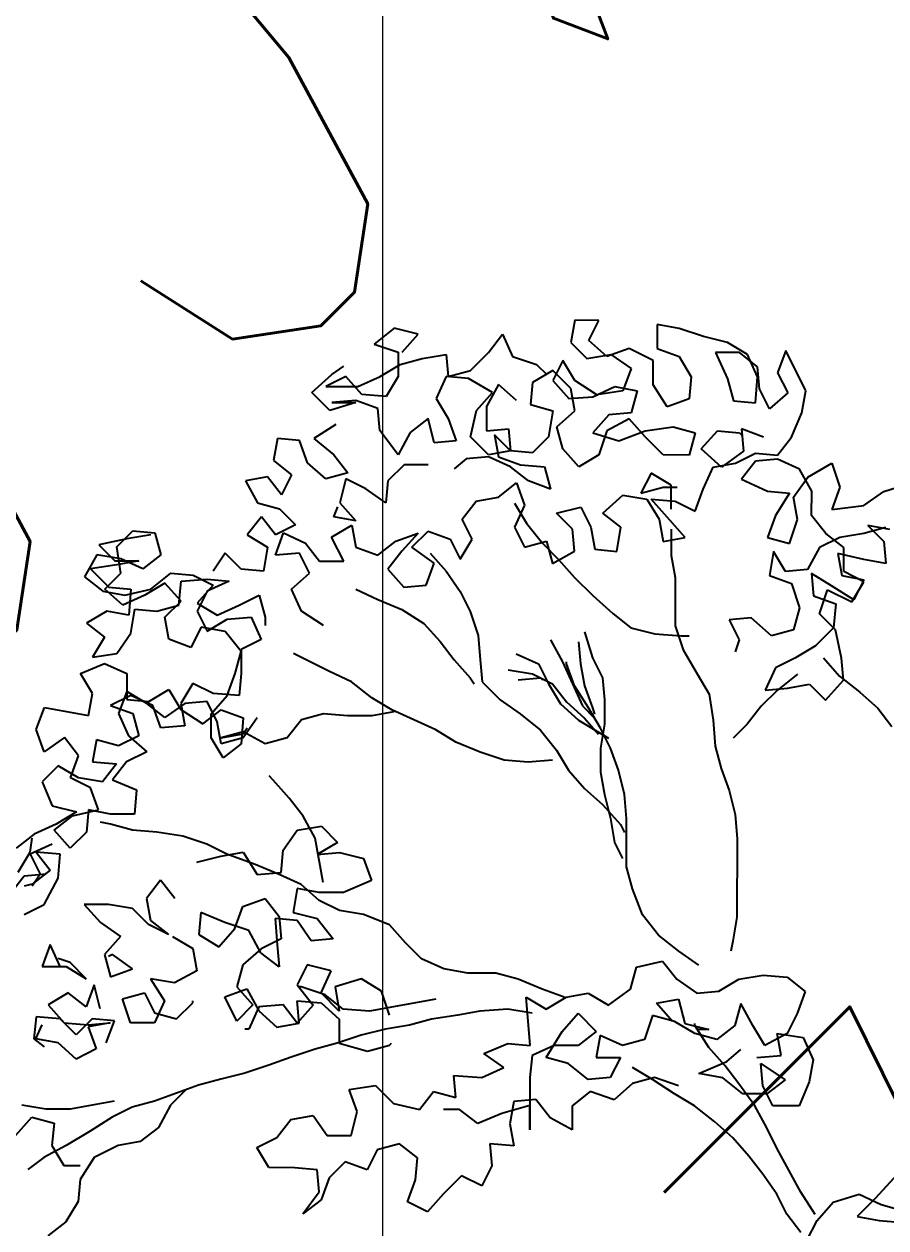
# Model space of a CAD drawing. Header units: millimetres. Extents: x 684983 to 685377, y 990360 to 990509.
# Drawn here: x 685005.756 to 685006.375, y 990444.85 to 990445.714 of the extents above; entities that cross this region are included whole.
import ezdxf

# ---------------------------------------------------------------- set-up
doc = ezdxf.new("R2010")
doc.units = ezdxf.units.MM
doc.layers.add('grid', color=8, linetype='Continuous', lineweight=9)
doc.layers.add('GRID LEVELS', color=7, linetype='Continuous', lineweight=13)
doc.layers.add('TEAK', color=7, linetype='Continuous')
doc.styles.get("Standard").update_dxf_attribs({"font": 'RomanS'})

# ---------------------------------------------------------------- blocks, each defined once
blk = doc.blocks.new('A$C25655A80')
at = {"color": 62}
for p, q in [((-0.44135, 1.98261), (-0.44328, 1.97204)), ((-0.42981, 1.9826), (-0.44135, 1.98261)), ((-0.43463, 1.97299), (-0.42981, 1.9826)), ((-0.52787, 1.97884), (-0.53749, 1.97116)), ((-0.51633, 1.97595), (-0.52787, 1.97884)), ((-0.40193, 1.98065), (-0.40194, 1.96911)), ((-0.39136, 1.97872), (-0.40193, 1.98065)), ((-0.37983, 1.97486), (-0.39136, 1.97872)), ((-0.53749, 1.97116), (-0.52595, 1.96731)), ((-0.52403, 1.9673), (-0.51633, 1.97595)), ((-0.4827, 1.96727), (-0.47596, 1.97591)), ((-0.47596, 1.97591), (-0.47116, 1.96533)), ((-0.44328, 1.97204), (-0.43559, 1.96434)), ((-0.42598, 1.96529), (-0.43463, 1.97299)), ((-0.3683, 1.97197), (-0.37983, 1.97486)), ((-0.35869, 1.96619), (-0.3683, 1.97197)), ((-0.52595, 1.96731), (-0.52596, 1.95577)), ((-0.51442, 1.96441), (-0.50288, 1.96632)), ((-0.50288, 1.96632), (-0.50193, 1.95575)), ((-0.49136, 1.95862), (-0.4827, 1.96727)), ((-0.47116, 1.96533), (-0.45963, 1.96148)), ((-0.43559, 1.96434), (-0.42406, 1.96625)), ((-0.4154, 1.96913), (-0.42598, 1.96529)), ((-0.42406, 1.96625), (-0.41445, 1.95951)), ((-0.40387, 1.96335), (-0.4154, 1.96913)), ((-0.40194, 1.96911), (-0.39137, 1.96526)), ((-0.39137, 1.96526), (-0.38561, 1.95564)), ((-0.37407, 1.96717), (-0.36831, 1.95466)), ((-0.36253, 1.96716), (-0.37407, 1.96717)), ((-0.35389, 1.96042), (-0.36253, 1.96716)), ((-0.35389, 1.95561), (-0.35869, 1.96619)), ((-0.34042, 1.9681), (-0.34428, 1.95753)), ((-0.33083, 1.94886), (-0.34042, 1.9681)), ((-0.55769, 1.95676), (-0.55192, 1.9606)), ((-0.53462, 1.95578), (-0.525, 1.96154)), ((-0.525, 1.96154), (-0.51442, 1.96441)), ((-0.45963, 1.96148), (-0.45483, 1.95667)), ((-0.44713, 1.96339), (-0.45195, 1.95378)), ((-0.44137, 1.95377), (-0.44713, 1.96339)), ((-0.41445, 1.95951), (-0.41831, 1.94894)), ((-0.40388, 1.95181), (-0.40387, 1.96335)), ((-0.35294, 1.94984), (-0.35389, 1.96042)), ((-0.56731, 1.94812), (-0.55769, 1.95676)), ((-0.55096, 1.95579), (-0.56058, 1.95099)), ((-0.54328, 1.94713), (-0.55096, 1.95579)), ((-0.5452, 1.95098), (-0.53462, 1.95578)), ((-0.52596, 1.95577), (-0.53174, 1.94616)), ((-0.50289, 1.95575), (-0.50771, 1.94518)), ((-0.49232, 1.95478), (-0.50289, 1.95575)), ((-0.50193, 1.95575), (-0.49136, 1.95862)), ((-0.48079, 1.94804), (-0.49232, 1.95478)), ((-0.45194, 1.95859), (-0.46156, 1.95283)), ((-0.45195, 1.95378), (-0.44426, 1.94512)), ((-0.4433, 1.94993), (-0.45194, 1.95859)), ((-0.4308, 1.94703), (-0.44137, 1.95377)), ((-0.38561, 1.95564), (-0.38659, 1.94507)), ((-0.36831, 1.95466), (-0.36544, 1.94409)), ((-0.35486, 1.94312), (-0.35389, 1.95561)), ((-0.34428, 1.95753), (-0.33948, 1.94791)), ((-0.55866, 1.93946), (-0.56731, 1.94812)), ((-0.56058, 1.95099), (-0.5452, 1.95098)), ((-0.48849, 1.93939), (-0.48079, 1.94804)), ((-0.4779, 1.95188), (-0.48368, 1.94131)), ((-0.46926, 1.94418), (-0.4779, 1.95188)), ((-0.46156, 1.95283), (-0.46253, 1.94225)), ((-0.44139, 1.93935), (-0.4433, 1.94993)), ((-0.43273, 1.94607), (-0.42215, 1.95087)), ((-0.41831, 1.94894), (-0.4308, 1.94703)), ((-0.42215, 1.95087), (-0.41158, 1.94894)), ((-0.41158, 1.94894), (-0.41447, 1.93836)), ((-0.39716, 1.94123), (-0.40388, 1.95181)), ((-0.34814, 1.94023), (-0.35294, 1.94984)), ((-0.33948, 1.94791), (-0.34814, 1.94023)), ((-0.33276, 1.93829), (-0.33083, 1.94886)), ((-0.54616, 1.94329), (-0.55866, 1.93946)), ((-0.54616, 1.94425), (-0.5577, 1.9433)), ((-0.5577, 1.9433), (-0.54616, 1.94329)), ((-0.53559, 1.9404), (-0.54616, 1.94425)), ((-0.53174, 1.94616), (-0.54328, 1.94713)), ((-0.50771, 1.94518), (-0.50195, 1.93556)), ((-0.46253, 1.94225), (-0.45196, 1.93936)), ((-0.44426, 1.94512), (-0.43273, 1.94607)), ((-0.38659, 1.94507), (-0.39716, 1.94123)), ((-0.36544, 1.94409), (-0.35486, 1.94312)), ((-0.53464, 1.92982), (-0.53559, 1.9404)), ((-0.49138, 1.9269), (-0.48849, 1.93939)), ((-0.48368, 1.94131), (-0.48369, 1.92978)), ((-0.45196, 1.93936), (-0.45389, 1.92686)), ((-0.45004, 1.93167), (-0.44139, 1.93935)), ((-0.42504, 1.93741), (-0.43274, 1.92877)), ((-0.41447, 1.93836), (-0.42504, 1.93741)), ((-0.33758, 1.92676), (-0.33276, 1.93829)), ((-0.55579, 1.93273), (-0.56637, 1.92601)), ((-0.51156, 1.93557), (-0.52022, 1.92885)), ((-0.50869, 1.92403), (-0.51156, 1.93557)), ((-0.50195, 1.93556), (-0.49812, 1.92498)), ((-0.48369, 1.92978), (-0.47312, 1.93073)), ((-0.47312, 1.93073), (-0.47216, 1.92015)), ((-0.44717, 1.92109), (-0.45004, 1.93167)), ((-0.41543, 1.93548), (-0.42601, 1.92972)), ((-0.40775, 1.92682), (-0.41543, 1.93548)), ((-0.40775, 1.92971), (-0.39429, 1.93162)), ((-0.39429, 1.93162), (-0.38372, 1.92872)), ((-0.3616, 1.93063), (-0.36065, 1.92005)), ((-0.35103, 1.92677), (-0.3616, 1.93063)), ((-0.58367, 1.92602), (-0.5856, 1.91545)), ((-0.5731, 1.92505), (-0.58367, 1.92602)), ((-0.56926, 1.91447), (-0.5731, 1.92505)), ((-0.56637, 1.92601), (-0.55676, 1.91831)), ((-0.526, 1.91828), (-0.53464, 1.92982)), ((-0.52022, 1.92885), (-0.526, 1.91828)), ((-0.49812, 1.92498), (-0.50869, 1.92403)), ((-0.48274, 1.91824), (-0.49138, 1.9269)), ((-0.47985, 1.92785), (-0.47793, 1.91727)), ((-0.47216, 1.92015), (-0.47985, 1.92785)), ((-0.45389, 1.92686), (-0.46159, 1.91918)), ((-0.43274, 1.92877), (-0.42025, 1.92491)), ((-0.42601, 1.92972), (-0.42987, 1.91819)), ((-0.42025, 1.92491), (-0.40775, 1.92971)), ((-0.39911, 1.91816), (-0.40775, 1.92682)), ((-0.38372, 1.92872), (-0.38661, 1.91815)), ((-0.38084, 1.92103), (-0.37314, 1.92967)), ((-0.37314, 1.92967), (-0.36257, 1.9287)), ((-0.36257, 1.9287), (-0.36161, 1.92774)), ((-0.34431, 1.91811), (-0.33758, 1.92676)), ((-0.47216, 1.92015), (-0.48274, 1.91824)), ((-0.46159, 1.91918), (-0.47216, 1.92015)), ((-0.43949, 1.91243), (-0.44717, 1.92109)), ((-0.37123, 1.91237), (-0.38084, 1.92103)), ((-0.36065, 1.92005), (-0.37123, 1.91237)), ((-0.3645, 1.91429), (-0.35489, 1.91908)), ((-0.35489, 1.91908), (-0.34431, 1.91811)), ((-0.5856, 1.91545), (-0.57696, 1.90871)), ((-0.56062, 1.90678), (-0.56926, 1.91447)), ((-0.55676, 1.91831), (-0.55004, 1.90965)), ((-0.52312, 1.91347), (-0.53082, 1.90579)), ((-0.51158, 1.91346), (-0.52312, 1.91347)), ((-0.49332, 1.91633), (-0.49909, 1.91153)), ((-0.48274, 1.91728), (-0.49332, 1.91633)), ((-0.47217, 1.91246), (-0.48274, 1.91728)), ((-0.47793, 1.91727), (-0.46736, 1.91342)), ((-0.46736, 1.91342), (-0.45583, 1.91245)), ((-0.42987, 1.91819), (-0.43949, 1.91243)), ((-0.38661, 1.91815), (-0.39911, 1.91816)), ((-0.37508, 1.91237), (-0.3645, 1.91429)), ((-0.35489, 1.91524), (-0.36163, 1.90659)), ((-0.34431, 1.91619), (-0.35489, 1.91524)), ((-0.33374, 1.91137), (-0.34431, 1.91619)), ((-0.3299, 1.90753), (-0.31836, 1.91424)), ((-0.31836, 1.91424), (-0.31453, 1.9027)), ((-0.58849, 1.90776), (-0.59907, 1.90585)), ((-0.58177, 1.8991), (-0.58849, 1.90776)), ((-0.57696, 1.90871), (-0.58177, 1.8991)), ((-0.55004, 1.90965), (-0.56062, 1.90678)), ((-0.46353, 1.90572), (-0.47217, 1.91246)), ((-0.45583, 1.91245), (-0.45295, 1.90187)), ((-0.40488, 1.90952), (-0.4097, 1.89991)), ((-0.39528, 1.90374), (-0.40488, 1.90952)), ((-0.3799, 1.9018), (-0.37508, 1.91237)), ((-0.33664, 1.89792), (-0.3299, 1.90753)), ((-0.32799, 1.90079), (-0.33374, 1.91137)), ((-0.59907, 1.90585), (-0.59331, 1.89527)), ((-0.551, 1.90677), (-0.5539, 1.89523)), ((-0.54139, 1.90195), (-0.551, 1.90677)), ((-0.53179, 1.89521), (-0.54139, 1.90195)), ((-0.53082, 1.90579), (-0.53179, 1.89521)), ((-0.47795, 1.89805), (-0.46929, 1.90477)), ((-0.46929, 1.90477), (-0.46546, 1.89419)), ((-0.45295, 1.90187), (-0.46353, 1.90572)), ((-0.4097, 1.89991), (-0.39912, 1.90278)), ((-0.39912, 1.90278), (-0.39239, 1.90278)), ((-0.39529, 1.8922), (-0.39528, 1.90374)), ((-0.38375, 1.89123), (-0.3799, 1.9018)), ((-0.36163, 1.90659), (-0.34914, 1.90081)), ((-0.31453, 1.9027), (-0.31838, 1.89213)), ((-0.29338, 1.90076), (-0.28088, 1.9046)), ((-0.49527, 1.88749), (-0.48853, 1.89613)), ((-0.48853, 1.89613), (-0.47795, 1.89805)), ((-0.42797, 1.89031), (-0.41835, 1.89895)), ((-0.41835, 1.89895), (-0.40682, 1.89702)), ((-0.40682, 1.89702), (-0.40106, 1.8874)), ((-0.40489, 1.89702), (-0.39336, 1.89605)), ((-0.39721, 1.88836), (-0.40489, 1.89702)), ((-0.39336, 1.89605), (-0.38375, 1.89123)), ((-0.34914, 1.90081), (-0.33856, 1.89984)), ((-0.33856, 1.89984), (-0.3453, 1.88927)), ((-0.33473, 1.88734), (-0.33664, 1.89792)), ((-0.328, 1.88926), (-0.32799, 1.90079)), ((-0.303, 1.89404), (-0.29338, 1.90076)), ((-0.59331, 1.89527), (-0.58274, 1.89238)), ((-0.58274, 1.89238), (-0.57506, 1.88468)), ((-0.55679, 1.88851), (-0.55486, 1.89331)), ((-0.5539, 1.89523), (-0.54622, 1.88657)), ((-0.46546, 1.89419), (-0.47028, 1.88362)), ((-0.47026, 1.89516), (-0.46451, 1.88554)), ((-0.45008, 1.89033), (-0.43854, 1.89321)), ((-0.4424, 1.88263), (-0.45008, 1.89033)), ((-0.43854, 1.89321), (-0.43375, 1.88359)), ((-0.41933, 1.88357), (-0.42797, 1.89031)), ((-0.31838, 1.89213), (-0.303, 1.89404)), ((-0.59139, 1.88854), (-0.59813, 1.87989)), ((-0.58467, 1.87988), (-0.59139, 1.88854)), ((-0.57506, 1.88468), (-0.58467, 1.87988)), ((-0.55776, 1.87889), (-0.54814, 1.88465)), ((-0.54622, 1.88657), (-0.55679, 1.88851)), ((-0.54814, 1.88465), (-0.54623, 1.87408)), ((-0.49047, 1.87787), (-0.49527, 1.88749)), ((-0.46451, 1.88554), (-0.45682, 1.87592)), ((-0.40106, 1.8874), (-0.39914, 1.87683)), ((-0.38857, 1.87874), (-0.39721, 1.88836)), ((-0.3453, 1.88927), (-0.34916, 1.8787)), ((-0.33858, 1.87581), (-0.33473, 1.88734)), ((-0.32128, 1.8806), (-0.328, 1.88926)), ((-0.30109, 1.88443), (-0.2934, 1.87673)), ((-0.29051, 1.8825), (-0.30109, 1.88443)), ((-0.66062, 1.87418), (-0.65292, 1.88187)), ((-0.64427, 1.87994), (-0.65581, 1.87802)), ((-0.65292, 1.88187), (-0.64235, 1.88089)), ((-0.64235, 1.88089), (-0.63948, 1.87032)), ((-0.59813, 1.87989), (-0.58852, 1.87412)), ((-0.58468, 1.87027), (-0.58083, 1.88084)), ((-0.58083, 1.88084), (-0.57026, 1.87602)), ((-0.552, 1.86735), (-0.55776, 1.87889)), ((-0.527, 1.87694), (-0.51642, 1.88078)), ((-0.51642, 1.88078), (-0.52412, 1.87213)), ((-0.51931, 1.87405), (-0.51161, 1.88174)), ((-0.51161, 1.88174), (-0.50104, 1.87788)), ((-0.47028, 1.88362), (-0.46548, 1.874)), ((-0.44145, 1.87206), (-0.4424, 1.88263)), ((-0.43375, 1.88359), (-0.43183, 1.87301)), ((-0.42126, 1.87204), (-0.41933, 1.88357)), ((-0.39914, 1.87683), (-0.38857, 1.87874)), ((-0.39529, 1.88259), (-0.39531, 1.87009)), ((-0.34916, 1.8787), (-0.33858, 1.87581)), ((-0.31455, 1.87867), (-0.32417, 1.87387)), ((-0.31263, 1.87386), (-0.32128, 1.8806)), ((-0.30301, 1.88058), (-0.31455, 1.87867)), ((-0.29243, 1.88346), (-0.30301, 1.88058)), ((-0.65581, 1.87802), (-0.66927, 1.87515)), ((-0.66927, 1.87515), (-0.66159, 1.86745)), ((-0.65871, 1.86168), (-0.66062, 1.87418)), ((-0.58852, 1.87412), (-0.59046, 1.86258)), ((-0.57026, 1.87602), (-0.56354, 1.86736)), ((-0.54623, 1.87408), (-0.53566, 1.87022)), ((-0.53566, 1.87022), (-0.527, 1.87694)), ((-0.50874, 1.86635), (-0.51931, 1.87405)), ((-0.50104, 1.87788), (-0.49624, 1.86826)), ((-0.49624, 1.86826), (-0.49047, 1.87787)), ((-0.46548, 1.874), (-0.4549, 1.87688)), ((-0.45682, 1.87592), (-0.44914, 1.86822)), ((-0.4549, 1.87688), (-0.45203, 1.8663)), ((-0.43183, 1.87301), (-0.42126, 1.87204)), ((-0.32417, 1.87387), (-0.32994, 1.86331)), ((-0.31264, 1.86233), (-0.31263, 1.87386)), ((-0.2934, 1.87673), (-0.29245, 1.86615)), ((-0.67024, 1.87035), (-0.67602, 1.85978)), ((-0.6587, 1.86841), (-0.67024, 1.87035)), ((-0.66159, 1.86745), (-0.65005, 1.86744)), ((-0.65005, 1.86744), (-0.66063, 1.86553)), ((-0.64813, 1.8636), (-0.6587, 1.86841)), ((-0.63948, 1.87032), (-0.64813, 1.8636)), ((-0.60871, 1.87125), (-0.61449, 1.8626)), ((-0.60103, 1.86355), (-0.60871, 1.87125)), ((-0.57315, 1.87122), (-0.58468, 1.87027)), ((-0.56835, 1.8616), (-0.57315, 1.87122)), ((-0.56354, 1.86736), (-0.552, 1.86735)), ((-0.52412, 1.87213), (-0.53086, 1.86349)), ((-0.51066, 1.87116), (-0.50298, 1.8625)), ((-0.45203, 1.8663), (-0.44145, 1.87206)), ((-0.44914, 1.86822), (-0.44146, 1.85956)), ((-0.39531, 1.87009), (-0.39339, 1.85952)), ((-0.34628, 1.87197), (-0.34821, 1.86044)), ((-0.34052, 1.86235), (-0.34628, 1.87197)), ((-0.31552, 1.87098), (-0.3136, 1.86041)), ((-0.30302, 1.86809), (-0.31552, 1.87098)), ((-0.29245, 1.86615), (-0.30302, 1.86809)), ((-0.66063, 1.86553), (-0.67313, 1.86362)), ((-0.67313, 1.86362), (-0.66448, 1.85496)), ((-0.66641, 1.854), (-0.65871, 1.86168)), ((-0.6443, 1.85398), (-0.63468, 1.86166)), ((-0.63468, 1.86166), (-0.6241, 1.86069)), ((-0.59046, 1.86258), (-0.60103, 1.86355)), ((-0.57701, 1.85392), (-0.56835, 1.8616)), ((-0.53086, 1.86349), (-0.52317, 1.85483)), ((-0.5126, 1.85578), (-0.50874, 1.86635)), ((-0.50298, 1.8625), (-0.49626, 1.85288)), ((-0.32994, 1.86331), (-0.34052, 1.86235)), ((-0.32802, 1.86138), (-0.32707, 1.85081)), ((-0.31842, 1.8556), (-0.32802, 1.86138)), ((-0.30303, 1.85751), (-0.31264, 1.86233)), ((-0.67602, 1.85978), (-0.66737, 1.85304)), ((-0.63757, 1.85686), (-0.64718, 1.8511)), ((-0.62988, 1.8482), (-0.63757, 1.85686)), ((-0.63085, 1.84628), (-0.62987, 1.85781)), ((-0.62987, 1.85781), (-0.61738, 1.85876)), ((-0.6241, 1.86069), (-0.6145, 1.85588)), ((-0.6145, 1.85588), (-0.62219, 1.84723)), ((-0.61738, 1.85876), (-0.6068, 1.85779)), ((-0.6068, 1.85779), (-0.61738, 1.85299)), ((-0.52317, 1.85483), (-0.5126, 1.85578)), ((-0.44146, 1.85956), (-0.43281, 1.8509)), ((-0.39339, 1.85952), (-0.39341, 1.83645)), ((-0.34821, 1.86044), (-0.33764, 1.85658)), ((-0.33764, 1.85658), (-0.33381, 1.84504)), ((-0.30785, 1.84887), (-0.31842, 1.8556)), ((-0.3136, 1.86041), (-0.30303, 1.85847)), ((-0.30881, 1.84791), (-0.30303, 1.85751)), ((-0.30303, 1.85847), (-0.30785, 1.84887)), ((-0.66737, 1.85304), (-0.6568, 1.85111)), ((-0.65776, 1.8463), (-0.66641, 1.854)), ((-0.66448, 1.85496), (-0.65391, 1.85399)), ((-0.64718, 1.8511), (-0.65776, 1.8463)), ((-0.6568, 1.85111), (-0.6443, 1.85398)), ((-0.65391, 1.85399), (-0.65488, 1.84149)), ((-0.61738, 1.85299), (-0.6222, 1.84339)), ((-0.60201, 1.84625), (-0.59239, 1.85105)), ((-0.59239, 1.85105), (-0.58952, 1.84047)), ((-0.57221, 1.84334), (-0.57701, 1.85392)), ((-0.54625, 1.85389), (-0.53568, 1.84907)), ((-0.49626, 1.85288), (-0.49146, 1.84327)), ((-0.43281, 1.8509), (-0.42321, 1.84224)), ((-0.32707, 1.85081), (-0.3165, 1.84695)), ((-0.3242, 1.84215), (-0.32034, 1.85368)), ((-0.32034, 1.85368), (-0.30881, 1.84791)), ((-0.65393, 1.83284), (-0.652, 1.84437)), ((-0.652, 1.84437), (-0.64142, 1.8434)), ((-0.64142, 1.8434), (-0.63085, 1.84628)), ((-0.63758, 1.84052), (-0.62988, 1.8482)), ((-0.62219, 1.84723), (-0.61259, 1.84145)), ((-0.61259, 1.84145), (-0.60201, 1.84625)), ((-0.53568, 1.84907), (-0.52414, 1.84426)), ((-0.52414, 1.84426), (-0.51358, 1.83752)), ((-0.33381, 1.84504), (-0.3367, 1.83447)), ((-0.3165, 1.84695), (-0.31747, 1.83542)), ((-0.66546, 1.84343), (-0.67507, 1.83767)), ((-0.65488, 1.84149), (-0.66546, 1.84343)), ((-0.63567, 1.82994), (-0.63758, 1.84052)), ((-0.6222, 1.84339), (-0.6174, 1.83377)), ((-0.6174, 1.83377), (-0.60778, 1.83953)), ((-0.60778, 1.83953), (-0.59625, 1.84048)), ((-0.59625, 1.84048), (-0.59145, 1.8299)), ((-0.58952, 1.84047), (-0.58952, 1.83663)), ((-0.56164, 1.8366), (-0.57221, 1.84334)), ((-0.49146, 1.84327), (-0.48763, 1.83173)), ((-0.42321, 1.84224), (-0.41456, 1.83551)), ((-0.35688, 1.84026), (-0.36746, 1.83931)), ((-0.36746, 1.83931), (-0.36266, 1.82969)), ((-0.34728, 1.8316), (-0.35688, 1.84026)), ((-0.31651, 1.83445), (-0.3242, 1.84215)), ((-0.67507, 1.83767), (-0.66643, 1.83093)), ((-0.66067, 1.82323), (-0.65393, 1.83284)), ((-0.62028, 1.83569), (-0.6251, 1.82608)), ((-0.60875, 1.83376), (-0.62028, 1.83569)), ((-0.60107, 1.82414), (-0.60875, 1.83376)), ((-0.51358, 1.83752), (-0.50589, 1.82886)), ((-0.43668, 1.8336), (-0.43284, 1.8211)), ((-0.41456, 1.83551), (-0.40303, 1.83261)), ((-0.40303, 1.83261), (-0.39053, 1.83164)), ((-0.39341, 1.83645), (-0.38958, 1.82491)), ((-0.3367, 1.83447), (-0.34728, 1.8316)), ((-0.31747, 1.83542), (-0.32613, 1.82677)), ((-0.31364, 1.82099), (-0.31651, 1.83445)), ((-0.66643, 1.83093), (-0.67221, 1.82132)), ((-0.6251, 1.82608), (-0.63567, 1.82994)), ((-0.59145, 1.8299), (-0.60107, 1.8251)), ((-0.50589, 1.82886), (-0.49917, 1.8202)), ((-0.48763, 1.83173), (-0.48668, 1.82019)), ((-0.45302, 1.82977), (-0.44726, 1.81919)), ((-0.43956, 1.8288), (-0.43861, 1.81822)), ((-0.39053, 1.83164), (-0.38669, 1.83163)), ((-0.36266, 1.82969), (-0.36459, 1.82392)), ((-0.32613, 1.82677), (-0.33575, 1.82101)), ((-0.67221, 1.82132), (-0.66067, 1.82323)), ((-0.60396, 1.81357), (-0.60107, 1.82414)), ((-0.60107, 1.8251), (-0.60108, 1.81357)), ((-0.55878, 1.81449), (-0.57607, 1.82316)), ((-0.46937, 1.82306), (-0.4588, 1.81824)), ((-0.43284, 1.8211), (-0.42804, 1.81148)), ((-0.38958, 1.82491), (-0.38286, 1.81337)), ((-0.33575, 1.82101), (-0.34537, 1.81622)), ((-0.32229, 1.821), (-0.31461, 1.81234)), ((-0.31269, 1.81042), (-0.31364, 1.82099)), ((-0.67798, 1.81364), (-0.66644, 1.81843)), ((-0.66644, 1.81843), (-0.65587, 1.81362)), ((-0.49917, 1.8202), (-0.49149, 1.81154)), ((-0.48668, 1.82019), (-0.48572, 1.80962)), ((-0.47322, 1.81537), (-0.46169, 1.81344)), ((-0.4588, 1.81824), (-0.454, 1.80862)), ((-0.44726, 1.81919), (-0.43767, 1.79804)), ((-0.44534, 1.81823), (-0.44534, 1.81919)), ((-0.44151, 1.80765), (-0.44534, 1.81823)), ((-0.43861, 1.81822), (-0.4367, 1.80765)), ((-0.34537, 1.81622), (-0.35018, 1.80565)), ((-0.67222, 1.80402), (-0.67798, 1.81364)), ((-0.65587, 1.81362), (-0.65588, 1.80112)), ((-0.60782, 1.803), (-0.60396, 1.81357)), ((-0.60108, 1.81357), (-0.60205, 1.80299)), ((-0.54821, 1.80967), (-0.55878, 1.81449)), ((-0.5386, 1.80197), (-0.54821, 1.80967)), ((-0.49149, 1.81154), (-0.48957, 1.80866)), ((-0.48572, 1.80962), (-0.47708, 1.80096)), ((-0.46842, 1.81056), (-0.45784, 1.81151)), ((-0.46169, 1.81344), (-0.45208, 1.80862)), ((-0.45784, 1.81151), (-0.45688, 1.81055)), ((-0.42804, 1.81148), (-0.42709, 1.80091)), ((-0.38286, 1.81337), (-0.3771, 1.80375)), ((-0.3348, 1.81332), (-0.34442, 1.80564)), ((-0.32135, 1.80081), (-0.31269, 1.81042)), ((-0.31461, 1.81234), (-0.305, 1.80464)), ((-0.67415, 1.79345), (-0.67222, 1.80402)), ((-0.65588, 1.80496), (-0.65973, 1.79439)), ((-0.64627, 1.79919), (-0.65588, 1.80496)), ((-0.64531, 1.80015), (-0.63569, 1.80591)), ((-0.63569, 1.80591), (-0.62993, 1.79629)), ((-0.62415, 1.80878), (-0.62993, 1.79917)), ((-0.61454, 1.80397), (-0.62415, 1.80878)), ((-0.60205, 1.80299), (-0.61454, 1.80397)), ((-0.454, 1.80862), (-0.44824, 1.79901)), ((-0.45208, 1.80862), (-0.44536, 1.79997)), ((-0.43479, 1.79707), (-0.44151, 1.80765)), ((-0.4367, 1.80765), (-0.43286, 1.79707)), ((-0.3771, 1.80375), (-0.37519, 1.79125)), ((-0.34442, 1.80564), (-0.35211, 1.79796)), ((-0.35018, 1.80565), (-0.33961, 1.8066)), ((-0.33961, 1.8066), (-0.32903, 1.80851)), ((-0.32903, 1.80851), (-0.32135, 1.80081)), ((-0.305, 1.80464), (-0.29636, 1.79694)), ((-0.65396, 1.80304), (-0.66357, 1.79824)), ((-0.66357, 1.79824), (-0.653, 1.79439)), ((-0.65588, 1.80112), (-0.64531, 1.80015)), ((-0.64339, 1.79822), (-0.65396, 1.80304)), ((-0.63763, 1.79245), (-0.64627, 1.79919)), ((-0.63955, 1.78765), (-0.64339, 1.79822)), ((-0.62801, 1.79917), (-0.63763, 1.79245)), ((-0.62993, 1.79917), (-0.62802, 1.7886)), ((-0.61743, 1.80012), (-0.62801, 1.79917)), ((-0.61263, 1.79051), (-0.61743, 1.80012)), ((-0.61551, 1.79435), (-0.60782, 1.803)), ((-0.52899, 1.7962), (-0.5386, 1.80197)), ((-0.47708, 1.80096), (-0.46747, 1.79422)), ((-0.44824, 1.79901), (-0.4396, 1.79131)), ((-0.44536, 1.79997), (-0.43671, 1.79227)), ((-0.43767, 1.79804), (-0.43191, 1.79226)), ((-0.42709, 1.80091), (-0.4271, 1.78937)), ((-0.35211, 1.79796), (-0.35885, 1.78931)), ((-0.69915, 1.78674), (-0.6953, 1.79731)), ((-0.6953, 1.79731), (-0.67415, 1.79345)), ((-0.65973, 1.79439), (-0.65494, 1.78381)), ((-0.653, 1.79439), (-0.65013, 1.78381)), ((-0.62993, 1.79629), (-0.61936, 1.78955)), ((-0.61936, 1.78955), (-0.61071, 1.79627)), ((-0.61552, 1.78282), (-0.61551, 1.79435)), ((-0.61071, 1.79627), (-0.60013, 1.79242)), ((-0.60013, 1.79242), (-0.60111, 1.77992)), ((-0.59341, 1.79241), (-0.60014, 1.7828)), ((-0.56168, 1.7943), (-0.57226, 1.79143)), ((-0.55015, 1.79333), (-0.56168, 1.7943)), ((-0.53861, 1.79332), (-0.55015, 1.79333)), ((-0.52803, 1.79523), (-0.53861, 1.79332)), ((-0.50785, 1.78656), (-0.52899, 1.7962)), ((-0.46747, 1.79422), (-0.45787, 1.78652)), ((-0.43671, 1.79227), (-0.42999, 1.78457)), ((-0.42903, 1.78745), (-0.43479, 1.79707)), ((-0.43286, 1.79707), (-0.4319, 1.79418)), ((-0.29636, 1.79694), (-0.28964, 1.78829)), ((-0.69532, 1.77616), (-0.69915, 1.78674)), ((-0.62802, 1.7886), (-0.63955, 1.78765)), ((-0.61072, 1.77993), (-0.61263, 1.79051)), ((-0.60014, 1.78473), (-0.59822, 1.78761)), ((-0.57226, 1.79143), (-0.57899, 1.78278)), ((-0.49825, 1.78079), (-0.50785, 1.78656)), ((-0.45787, 1.78652), (-0.45019, 1.7769)), ((-0.4396, 1.79131), (-0.42519, 1.78264)), ((-0.4271, 1.78937), (-0.42904, 1.77784)), ((-0.42423, 1.77784), (-0.42903, 1.78745)), ((-0.37519, 1.79125), (-0.37424, 1.77875)), ((-0.35885, 1.78931), (-0.36559, 1.78259)), ((-0.6857, 1.78288), (-0.69532, 1.77616)), ((-0.67898, 1.77422), (-0.6857, 1.78288)), ((-0.67032, 1.78191), (-0.67225, 1.77133)), ((-0.65975, 1.77901), (-0.67032, 1.78191)), ((-0.65013, 1.78381), (-0.65975, 1.77901)), ((-0.65494, 1.78381), (-0.64629, 1.77612)), ((-0.60976, 1.7732), (-0.61552, 1.78282)), ((-0.60014, 1.78569), (-0.61072, 1.78281)), ((-0.61072, 1.78281), (-0.60014, 1.78473)), ((-0.60014, 1.7828), (-0.61072, 1.77993)), ((-0.58957, 1.77991), (-0.60014, 1.78569)), ((-0.57899, 1.78278), (-0.58957, 1.77991)), ((-0.48672, 1.77597), (-0.49825, 1.78079)), ((-0.64629, 1.77612), (-0.65591, 1.77132)), ((-0.60111, 1.77992), (-0.60976, 1.7732)), ((-0.47518, 1.77211), (-0.48672, 1.77597)), ((-0.45019, 1.7769), (-0.44443, 1.76728)), ((-0.42904, 1.77784), (-0.42905, 1.7663)), ((-0.42039, 1.76726), (-0.42423, 1.77784)), ((-0.37424, 1.77875), (-0.37137, 1.76817)), ((-0.6886, 1.76943), (-0.69629, 1.76174)), ((-0.67899, 1.76365), (-0.6886, 1.76943)), ((-0.68283, 1.76365), (-0.67898, 1.77422)), ((-0.67225, 1.77133), (-0.66072, 1.77036)), ((-0.66072, 1.77036), (-0.66745, 1.76172)), ((-0.65591, 1.77132), (-0.66265, 1.76267)), ((-0.46365, 1.77114), (-0.47518, 1.77211)), ((-0.45211, 1.77209), (-0.46365, 1.77114)), ((-0.67322, 1.75884), (-0.68283, 1.76365)), ((-0.66745, 1.76172), (-0.67899, 1.76365)), ((-0.58574, 1.7626), (-0.58766, 1.76453)), ((-0.44443, 1.76728), (-0.43674, 1.75862)), ((-0.42905, 1.7663), (-0.42713, 1.75573)), ((-0.41752, 1.75572), (-0.42039, 1.76726)), ((-0.37137, 1.76817), (-0.36753, 1.7576)), ((-0.69629, 1.76174), (-0.6915, 1.7502)), ((-0.66939, 1.74826), (-0.67322, 1.75884)), ((-0.66265, 1.76267), (-0.65112, 1.75786)), ((-0.65112, 1.75786), (-0.65209, 1.74632)), ((-0.57806, 1.75394), (-0.58574, 1.7626)), ((-0.43674, 1.75862), (-0.4281, 1.75092)), ((-0.36753, 1.7576), (-0.36466, 1.74606)), ((-0.57134, 1.74529), (-0.57806, 1.75394)), ((-0.42713, 1.75573), (-0.42426, 1.74419)), ((-0.41657, 1.74418), (-0.41752, 1.75572)), ((-0.6915, 1.7502), (-0.67996, 1.74731)), ((-0.67996, 1.74731), (-0.68958, 1.74155)), ((-0.68189, 1.74539), (-0.66939, 1.74826)), ((-0.6742, 1.74826), (-0.67517, 1.73769)), ((-0.66362, 1.74633), (-0.6742, 1.74826)), ((-0.65209, 1.74632), (-0.66362, 1.74633)), ((-0.4281, 1.75092), (-0.41946, 1.7413)), ((-0.36466, 1.74606), (-0.36371, 1.73452)), ((-0.68958, 1.74155), (-0.70016, 1.73675)), ((-0.69055, 1.73867), (-0.68189, 1.74539)), ((-0.66363, 1.74153), (-0.66843, 1.74249)), ((-0.65306, 1.73863), (-0.66363, 1.74153)), ((-0.57423, 1.73856), (-0.56269, 1.74047)), ((-0.56558, 1.73471), (-0.57134, 1.74529)), ((-0.56269, 1.74047), (-0.55501, 1.73277)), ((-0.42426, 1.74419), (-0.42235, 1.73265)), ((-0.41946, 1.7413), (-0.41754, 1.73745)), ((-0.41659, 1.72111), (-0.41657, 1.74418)), ((-0.70016, 1.73675), (-0.70882, 1.73003)), ((-0.70209, 1.7281), (-0.70112, 1.73483)), ((-0.68286, 1.73001), (-0.69055, 1.73867)), ((-0.67517, 1.73769), (-0.68286, 1.73001)), ((-0.64152, 1.73766), (-0.65306, 1.73863)), ((-0.62903, 1.73573), (-0.64152, 1.73766)), ((-0.61749, 1.73187), (-0.62903, 1.73573)), ((-0.58097, 1.72895), (-0.57423, 1.73856)), ((-0.56175, 1.71355), (-0.56558, 1.73471)), ((-0.36371, 1.73452), (-0.36374, 1.69703)), ((-0.69151, 1.73194), (-0.70209, 1.72714)), ((-0.60788, 1.72705), (-0.61749, 1.73187)), ((-0.58194, 1.71838), (-0.58097, 1.72895)), ((-0.55501, 1.73277), (-0.56463, 1.72702)), ((-0.42235, 1.73265), (-0.41851, 1.72496)), ((-0.70787, 1.71849), (-0.70209, 1.7281)), ((-0.70209, 1.72714), (-0.69729, 1.71752)), ((-0.69921, 1.7281), (-0.69249, 1.71944)), ((-0.68767, 1.72713), (-0.69921, 1.7281)), ((-0.68864, 1.71559), (-0.68767, 1.72713)), ((-0.62231, 1.72322), (-0.61077, 1.7261)), ((-0.61077, 1.7261), (-0.60019, 1.72801)), ((-0.59443, 1.72224), (-0.60788, 1.72705)), ((-0.60019, 1.72801), (-0.59347, 1.71743)), ((-0.56463, 1.72702), (-0.55405, 1.72797)), ((-0.55405, 1.72797), (-0.54252, 1.72507)), ((-0.54252, 1.72507), (-0.53868, 1.71449)), ((-0.69441, 1.71752), (-0.70499, 1.71657)), ((-0.69249, 1.71944), (-0.70114, 1.71272)), ((-0.69729, 1.71752), (-0.70114, 1.71176)), ((-0.5829, 1.71742), (-0.59443, 1.72224)), ((-0.59347, 1.71743), (-0.58194, 1.71838)), ((-0.57233, 1.7126), (-0.5829, 1.71742)), ((-0.41372, 1.71053), (-0.41659, 1.72111)), ((-0.70499, 1.71657), (-0.71172, 1.70792)), ((-0.70114, 1.71272), (-0.70499, 1.71176)), ((-0.69539, 1.7031), (-0.68864, 1.71559)), ((-0.63962, 1.71459), (-0.64636, 1.70594)), ((-0.6329, 1.70593), (-0.63962, 1.71459)), ((-0.56368, 1.7049), (-0.57233, 1.7126)), ((-0.53868, 1.71449), (-0.55215, 1.70874)), ((-0.64636, 1.70594), (-0.64444, 1.69537)), ((-0.60022, 1.70205), (-0.58964, 1.70589)), ((-0.58964, 1.70589), (-0.58292, 1.69723)), ((-0.57425, 1.71068), (-0.57619, 1.69915)), ((-0.56368, 1.70875), (-0.57425, 1.71068)), ((-0.55215, 1.70874), (-0.56368, 1.70875)), ((-0.40892, 1.69803), (-0.41372, 1.71053)), ((-0.705, 1.6983), (-0.69539, 1.7031)), ((-0.67616, 1.70308), (-0.66848, 1.69443)), ((-0.66462, 1.70307), (-0.67616, 1.70308)), ((-0.65309, 1.70114), (-0.66462, 1.70307)), ((-0.64541, 1.69344), (-0.65309, 1.70114)), ((-0.60407, 1.69148), (-0.60022, 1.70205)), ((-0.55408, 1.70009), (-0.56368, 1.7049)), ((-0.54254, 1.69816), (-0.55408, 1.70009)), ((-0.66848, 1.69443), (-0.65887, 1.68769)), ((-0.64444, 1.69537), (-0.6358, 1.68863)), ((-0.62041, 1.69919), (-0.62138, 1.68862)), ((-0.60888, 1.69437), (-0.62041, 1.69919)), ((-0.59734, 1.69052), (-0.60888, 1.69437)), ((-0.57427, 1.6953), (-0.58484, 1.69627)), ((-0.58484, 1.69627), (-0.58389, 1.68377)), ((-0.58292, 1.69723), (-0.58197, 1.68666)), ((-0.57619, 1.69915), (-0.56465, 1.69625)), ((-0.56755, 1.68568), (-0.57427, 1.6953)), ((-0.56465, 1.69625), (-0.55697, 1.68663)), ((-0.53005, 1.69334), (-0.54254, 1.69816)), ((-0.40124, 1.68841), (-0.40892, 1.69803)), ((-0.36374, 1.69703), (-0.36567, 1.6855)), ((-0.6358, 1.68863), (-0.64541, 1.69344)), ((-0.62138, 1.68862), (-0.61177, 1.68284)), ((-0.61177, 1.68284), (-0.60407, 1.69148)), ((-0.59159, 1.67994), (-0.59734, 1.69052)), ((-0.52237, 1.68468), (-0.53005, 1.69334)), ((-0.39163, 1.68071), (-0.40124, 1.68841)), ((-0.69252, 1.68387), (-0.69637, 1.6733)), ((-0.68772, 1.6733), (-0.69252, 1.68387)), ((-0.65887, 1.68769), (-0.66657, 1.67904)), ((-0.63388, 1.68767), (-0.62427, 1.68189)), ((-0.58197, 1.68666), (-0.59158, 1.68186)), ((-0.58389, 1.68377), (-0.58294, 1.6732)), ((-0.55697, 1.68663), (-0.56755, 1.68568)), ((-0.51468, 1.67698), (-0.52237, 1.68468)), ((-0.36567, 1.6855), (-0.36664, 1.68069)), ((-0.68291, 1.67521), (-0.68868, 1.67714)), ((-0.66657, 1.67904), (-0.66369, 1.66847)), ((-0.66272, 1.67904), (-0.66465, 1.67808)), ((-0.65312, 1.6723), (-0.66272, 1.67904)), ((-0.62427, 1.68189), (-0.62236, 1.67131)), ((-0.59158, 1.68186), (-0.60024, 1.67418)), ((-0.58294, 1.6732), (-0.59159, 1.67994)), ((-0.50411, 1.67217), (-0.51468, 1.67698)), ((-0.38203, 1.67398), (-0.39163, 1.68071)), ((-0.69637, 1.6733), (-0.68484, 1.67329)), ((-0.68484, 1.67329), (-0.67523, 1.66752)), ((-0.67523, 1.66752), (-0.68291, 1.67521)), ((-0.66369, 1.66847), (-0.65312, 1.6723)), ((-0.62236, 1.67131), (-0.63293, 1.66555)), ((-0.60024, 1.67418), (-0.60314, 1.6636)), ((-0.56948, 1.67415), (-0.5743, 1.66454)), ((-0.55795, 1.67125), (-0.56948, 1.67415)), ((-0.56276, 1.66068), (-0.55795, 1.67125)), ((-0.49258, 1.67023), (-0.50411, 1.67217)), ((-0.41472, 1.66247), (-0.41183, 1.67304)), ((-0.41183, 1.67304), (-0.39933, 1.67591)), ((-0.39933, 1.67591), (-0.39261, 1.66726)), ((-0.64447, 1.66749), (-0.63775, 1.65691)), ((-0.63293, 1.66555), (-0.64447, 1.66749)), ((-0.54353, 1.6674), (-0.55603, 1.66356)), ((-0.53392, 1.66162), (-0.54353, 1.6674)), ((-0.47912, 1.67022), (-0.49258, 1.67023)), ((-0.46855, 1.66733), (-0.47912, 1.67022)), ((-0.45702, 1.66251), (-0.46855, 1.66733)), ((-0.39261, 1.66726), (-0.383, 1.66052)), ((-0.37243, 1.66147), (-0.36281, 1.66723)), ((-0.36281, 1.66723), (-0.35127, 1.66914)), ((-0.35127, 1.66914), (-0.33974, 1.66817)), ((-0.33974, 1.66817), (-0.33109, 1.66143)), ((-0.68389, 1.66079), (-0.69351, 1.65504)), ((-0.67524, 1.65406), (-0.68389, 1.66079)), ((-0.67139, 1.66463), (-0.67524, 1.65406)), ((-0.66851, 1.65309), (-0.67139, 1.66463)), ((-0.65794, 1.65789), (-0.64736, 1.66076)), ((-0.64736, 1.66076), (-0.64256, 1.65114)), ((-0.60891, 1.6588), (-0.59833, 1.66264)), ((-0.60314, 1.6636), (-0.59545, 1.65495)), ((-0.59833, 1.66264), (-0.59257, 1.65206)), ((-0.5743, 1.66454), (-0.56661, 1.65492)), ((-0.57237, 1.66358), (-0.57334, 1.66358)), ((-0.56084, 1.65972), (-0.57237, 1.66358)), ((-0.55412, 1.65202), (-0.56276, 1.66068)), ((-0.5522, 1.65298), (-0.56084, 1.65972)), ((-0.55603, 1.66356), (-0.55412, 1.65202)), ((-0.53009, 1.65008), (-0.53392, 1.66162)), ((-0.44645, 1.65865), (-0.45702, 1.66251)), ((-0.44549, 1.65865), (-0.43491, 1.66057)), ((-0.43491, 1.66057), (-0.4253, 1.65479)), ((-0.4253, 1.65479), (-0.41472, 1.66247)), ((-0.383, 1.66052), (-0.37243, 1.66147)), ((-0.33109, 1.66143), (-0.33494, 1.65086)), ((-0.69351, 1.65504), (-0.68582, 1.64638)), ((-0.6541, 1.64635), (-0.65794, 1.65789)), ((-0.63775, 1.65691), (-0.64257, 1.64634)), ((-0.63199, 1.64825), (-0.62429, 1.65593)), ((-0.62429, 1.65593), (-0.62429, 1.65689)), ((-0.60315, 1.64726), (-0.60891, 1.6588)), ((-0.59545, 1.65495), (-0.60315, 1.64726)), ((-0.59257, 1.65398), (-0.59739, 1.64341)), ((-0.58103, 1.65493), (-0.59257, 1.65398)), ((-0.57431, 1.64627), (-0.58103, 1.65493)), ((-0.56661, 1.65492), (-0.57431, 1.64627)), ((-0.5743, 1.65685), (-0.56277, 1.65588)), ((-0.57335, 1.64627), (-0.5743, 1.65685)), ((-0.56277, 1.65588), (-0.55412, 1.64818)), ((-0.50797, 1.65775), (-0.5397, 1.65201)), ((-0.46471, 1.65867), (-0.45511, 1.65289)), ((-0.46281, 1.6356), (-0.46471, 1.65867)), ((-0.45511, 1.65289), (-0.44549, 1.65865)), ((-0.40223, 1.65573), (-0.39166, 1.65764)), ((-0.39455, 1.64707), (-0.40223, 1.65573)), ((-0.39166, 1.65764), (-0.38878, 1.6461)), ((-0.36186, 1.65569), (-0.36475, 1.64512)), ((-0.3561, 1.64511), (-0.36186, 1.65569)), ((-0.69928, 1.64927), (-0.70025, 1.6387)), ((-0.68774, 1.6483), (-0.69928, 1.64927)), ((-0.68006, 1.6406), (-0.68774, 1.6483)), ((-0.67236, 1.64829), (-0.68006, 1.6406)), ((-0.66179, 1.64732), (-0.67236, 1.64829)), ((-0.64256, 1.65114), (-0.63199, 1.64825)), ((-0.59257, 1.65206), (-0.58393, 1.64436)), ((-0.55412, 1.64818), (-0.55413, 1.63664)), ((-0.5397, 1.65201), (-0.5522, 1.65298)), ((-0.5099, 1.64814), (-0.52048, 1.64526)), ((-0.49741, 1.65005), (-0.5099, 1.64814)), ((-0.48683, 1.65196), (-0.49741, 1.65005)), ((-0.47337, 1.65291), (-0.48683, 1.65196)), ((-0.46184, 1.65098), (-0.47337, 1.65291)), ((-0.44742, 1.64231), (-0.43973, 1.65096)), ((-0.43973, 1.65096), (-0.43108, 1.6423)), ((-0.40416, 1.64996), (-0.40801, 1.63843)), ((-0.39359, 1.64707), (-0.40416, 1.64996)), ((-0.33494, 1.65086), (-0.33976, 1.64125)), ((-0.69929, 1.6387), (-0.6964, 1.64543)), ((-0.68582, 1.64638), (-0.67429, 1.6454)), ((-0.66371, 1.64636), (-0.67429, 1.64444)), ((-0.67429, 1.6454), (-0.66371, 1.64636)), ((-0.67429, 1.64444), (-0.67045, 1.63387)), ((-0.66565, 1.63675), (-0.66179, 1.64732)), ((-0.64257, 1.64634), (-0.6541, 1.64635)), ((-0.59739, 1.64341), (-0.59931, 1.64341)), ((-0.58393, 1.64436), (-0.57335, 1.64627)), ((-0.53202, 1.64335), (-0.54356, 1.64048)), ((-0.52048, 1.64526), (-0.53202, 1.64335)), ((-0.45513, 1.62982), (-0.44742, 1.64231)), ((-0.43108, 1.6423), (-0.43974, 1.63558)), ((-0.38398, 1.64129), (-0.39359, 1.64707)), ((-0.38878, 1.6461), (-0.37725, 1.64321)), ((-0.38398, 1.64514), (-0.38398, 1.6461)), ((-0.37726, 1.63456), (-0.38398, 1.64514)), ((-0.37725, 1.64321), (-0.38302, 1.64322)), ((-0.36475, 1.64512), (-0.37341, 1.6384)), ((-0.35034, 1.6355), (-0.3561, 1.64511)), ((-0.70025, 1.6387), (-0.69545, 1.63485)), ((-0.68872, 1.63677), (-0.69929, 1.6387)), ((-0.68007, 1.62907), (-0.68872, 1.63677)), ((-0.5551, 1.63664), (-0.56567, 1.63377)), ((-0.54356, 1.64048), (-0.5551, 1.63664)), ((-0.55413, 1.63664), (-0.54068, 1.63279)), ((-0.5301, 1.63566), (-0.52914, 1.63662)), ((-0.48493, 1.63177), (-0.47339, 1.63657)), ((-0.47339, 1.63657), (-0.46281, 1.6356)), ((-0.42916, 1.64037), (-0.43109, 1.6298)), ((-0.41859, 1.63556), (-0.42916, 1.64037)), ((-0.40801, 1.63843), (-0.41859, 1.63556)), ((-0.37341, 1.6384), (-0.38398, 1.64129)), ((-0.33976, 1.64125), (-0.35034, 1.6355)), ((-0.34457, 1.64126), (-0.33207, 1.63932)), ((-0.34265, 1.63068), (-0.34457, 1.64126)), ((-0.33207, 1.63932), (-0.32727, 1.62875)), ((-0.67045, 1.63387), (-0.68007, 1.62907)), ((-0.56567, 1.63377), (-0.57721, 1.62994)), ((-0.54068, 1.63279), (-0.5301, 1.63566)), ((-0.47532, 1.62504), (-0.48493, 1.63177)), ((-0.46185, 1.63079), (-0.46283, 1.62022)), ((-0.45128, 1.63559), (-0.46185, 1.63079)), ((-0.43974, 1.63558), (-0.45128, 1.63559)), ((-0.36957, 1.6259), (-0.37726, 1.63456)), ((-0.36861, 1.62782), (-0.36188, 1.63358)), ((-0.35419, 1.62973), (-0.34265, 1.63068)), ((-0.58779, 1.6261), (-0.59933, 1.62227)), ((-0.57721, 1.62994), (-0.58779, 1.6261)), ((-0.4859, 1.62024), (-0.47532, 1.62504)), ((-0.44455, 1.62693), (-0.45513, 1.62982)), ((-0.43495, 1.61923), (-0.44455, 1.62693)), ((-0.43109, 1.6298), (-0.41956, 1.62979)), ((-0.41956, 1.62979), (-0.42437, 1.62018)), ((-0.40419, 1.6192), (-0.4138, 1.62498)), ((-0.38207, 1.62207), (-0.36861, 1.62782)), ((-0.36285, 1.61724), (-0.36957, 1.6259)), ((-0.35227, 1.62685), (-0.34074, 1.61914)), ((-0.35132, 1.61627), (-0.35227, 1.62685)), ((-0.32727, 1.62875), (-0.32921, 1.61817)), ((-0.61087, 1.61939), (-0.62144, 1.61652)), ((-0.59933, 1.62227), (-0.61087, 1.61939)), ((-0.49935, 1.62121), (-0.4859, 1.62024)), ((-0.4984, 1.61064), (-0.49935, 1.62121)), ((-0.46283, 1.62022), (-0.46285, 1.59522)), ((-0.42437, 1.62018), (-0.43495, 1.61923)), ((-0.40323, 1.62016), (-0.4138, 1.61729)), ((-0.39362, 1.61246), (-0.40419, 1.6192)), ((-0.39169, 1.61631), (-0.40323, 1.62016)), ((-0.37054, 1.62013), (-0.38207, 1.62207)), ((-0.36093, 1.61243), (-0.37054, 1.62013)), ((-0.34074, 1.61914), (-0.3494, 1.61242)), ((-0.62144, 1.61652), (-0.6426, 1.60885)), ((-0.62721, 1.6146), (-0.63491, 1.60692)), ((-0.54935, 1.61453), (-0.53685, 1.61644)), ((-0.54551, 1.60395), (-0.54935, 1.61453)), ((-0.53685, 1.61644), (-0.52821, 1.60778)), ((-0.51571, 1.60489), (-0.50897, 1.61353)), ((-0.50897, 1.61353), (-0.4984, 1.61064)), ((-0.43399, 1.61346), (-0.44265, 1.60674)), ((-0.42246, 1.60961), (-0.43399, 1.61346)), ((-0.4138, 1.61729), (-0.42246, 1.60961)), ((-0.35517, 1.60666), (-0.36285, 1.61724)), ((-0.34652, 1.60665), (-0.35132, 1.61627)), ((-0.32921, 1.61817), (-0.33402, 1.60664)), ((-0.66183, 1.60886), (-0.68298, 1.60504)), ((-0.6426, 1.60885), (-0.65318, 1.60597)), ((-0.52821, 1.60778), (-0.51571, 1.60489)), ((-0.47053, 1.60869), (-0.47246, 1.59812)), ((-0.45995, 1.60964), (-0.47053, 1.60869)), ((-0.45323, 1.60098), (-0.45995, 1.60964)), ((-0.38401, 1.60669), (-0.39362, 1.61246)), ((-0.3494, 1.61242), (-0.36093, 1.61243)), ((-0.69451, 1.60505), (-0.70605, 1.60698)), ((-0.68298, 1.60504), (-0.69451, 1.60505)), ((-0.65318, 1.60597), (-0.66279, 1.60117)), ((-0.63491, 1.60692), (-0.64069, 1.59635)), ((-0.57724, 1.60013), (-0.56666, 1.60205)), ((-0.56666, 1.60205), (-0.55994, 1.59243)), ((-0.54841, 1.59242), (-0.54551, 1.60395)), ((-0.49649, 1.60487), (-0.50418, 1.60487)), ((-0.48784, 1.59813), (-0.49649, 1.60487)), ((-0.4763, 1.60293), (-0.48784, 1.59813)), ((-0.46284, 1.60676), (-0.4763, 1.60293)), ((-0.46285, 1.59522), (-0.46284, 1.60676)), ((-0.44265, 1.60674), (-0.44266, 1.59521)), ((-0.37441, 1.59899), (-0.38401, 1.60669)), ((-0.34941, 1.59608), (-0.35517, 1.60666)), ((-0.33402, 1.60664), (-0.34652, 1.60665)), ((-0.70894, 1.59257), (-0.70125, 1.60121)), ((-0.70125, 1.60121), (-0.69067, 1.59832)), ((-0.69067, 1.59832), (-0.69165, 1.58774)), ((-0.66279, 1.60117), (-0.67337, 1.59446)), ((-0.64069, 1.59635), (-0.64935, 1.58963)), ((-0.58398, 1.59149), (-0.57724, 1.60013)), ((-0.47246, 1.59812), (-0.47055, 1.58754)), ((-0.44266, 1.59521), (-0.45323, 1.60098)), ((-0.36576, 1.59129), (-0.37441, 1.59899)), ((-0.34462, 1.58646), (-0.34941, 1.59608)), ((-0.67337, 1.59446), (-0.68492, 1.58774)), ((-0.59359, 1.58669), (-0.58398, 1.59149)), ((-0.55994, 1.59243), (-0.54841, 1.59242)), ((-0.35808, 1.58263), (-0.36576, 1.59129)), ((-0.68492, 1.58774), (-0.6955, 1.58198)), ((-0.69165, 1.58774), (-0.68589, 1.57812)), ((-0.65992, 1.58771), (-0.67146, 1.58196)), ((-0.64935, 1.58963), (-0.65992, 1.58771)), ((-0.58783, 1.57707), (-0.59359, 1.58669)), ((-0.53592, 1.58568), (-0.54073, 1.57607)), ((-0.52534, 1.58855), (-0.53592, 1.58568)), ((-0.51669, 1.58181), (-0.52534, 1.58855)), ((-0.48208, 1.58851), (-0.48113, 1.57794)), ((-0.47055, 1.58754), (-0.48208, 1.58851)), ((-0.3331, 1.5653), (-0.34462, 1.58646)), ((-0.6955, 1.58198), (-0.70319, 1.57622)), ((-0.67146, 1.58196), (-0.6782, 1.57139)), ((-0.5513, 1.57992), (-0.559, 1.57224)), ((-0.54073, 1.57607), (-0.5513, 1.57992)), ((-0.51766, 1.57124), (-0.51669, 1.58181)), ((-0.35136, 1.57397), (-0.35808, 1.58263)), ((-0.68589, 1.57812), (-0.6782, 1.57812)), ((-0.57534, 1.57706), (-0.58783, 1.57707)), ((-0.56476, 1.57609), (-0.57534, 1.57706)), ((-0.56381, 1.56552), (-0.56476, 1.57609)), ((-0.49555, 1.57314), (-0.50421, 1.5645)), ((-0.48594, 1.56833), (-0.49555, 1.57314)), ((-0.48113, 1.57794), (-0.48594, 1.56833)), ((-0.34464, 1.56435), (-0.35136, 1.57397)), ((-0.28695, 1.57391), (-0.29753, 1.56239)), ((-0.6782, 1.57139), (-0.67917, 1.56081)), ((-0.559, 1.57224), (-0.56285, 1.56167)), ((-0.52152, 1.56067), (-0.51766, 1.57124)), ((-0.57151, 1.55495), (-0.56381, 1.56552)), ((-0.56285, 1.56167), (-0.57151, 1.55495)), ((-0.50421, 1.5645), (-0.51191, 1.55586)), ((-0.33984, 1.55474), (-0.34464, 1.56435)), ((-0.32638, 1.55472), (-0.3331, 1.5653)), ((-0.31772, 1.56048), (-0.30522, 1.56432)), ((-0.29753, 1.56239), (-0.30619, 1.55374)), ((-0.30522, 1.56432), (-0.29465, 1.5595)), ((-0.67917, 1.56081), (-0.68495, 1.55121)), ((-0.51191, 1.55586), (-0.52152, 1.56067)), ((-0.32542, 1.55184), (-0.31772, 1.56048)), ((-0.29465, 1.5595), (-0.2812, 1.55564)), ((-0.68495, 1.55121), (-0.69361, 1.54449)), ((-0.33312, 1.54608), (-0.33984, 1.55474)), ((-0.33024, 1.54223), (-0.32542, 1.55184)), ((-0.30619, 1.55374), (-0.29562, 1.55181)), ((-0.29562, 1.55181), (-0.28409, 1.55084))]:
    blk.add_line(p, q, dxfattribs=at)
blk = doc.blocks.new('TR')
blk.add_blockref('A$C25655A80', (0.01921, 0.01485, 1.34531))

msp = doc.modelspace()

# ---------------------------------------------------------------- linework, layer by layer
at = {"layer": 'grid'}
msp.add_line((685006.01363, 990509.15479), (685006.01363, 990377.92352), dxfattribs=at)

# ---------------------------------------------------------------- block references
at = {"layer": 'TEAK', "xscale": 1.5, "yscale": 1.5, "zscale": 1.5}
msp.add_blockref('TR', (685006.785, 990442.505, 99.958), dxfattribs=at)

# ---------------------------------------------------------------- texts
at = {"layer": 'GRID LEVELS', "width": 0.5}
for p in [(685005.62998, 990445.15777, 99.95283), (685005.62998, 990443.15777, 99.95297)]:
    msp.add_text('99.953', height=0.8, rotation=45, dxfattribs=at).set_placement(p)

doc.saveas('drawing.dxf')
